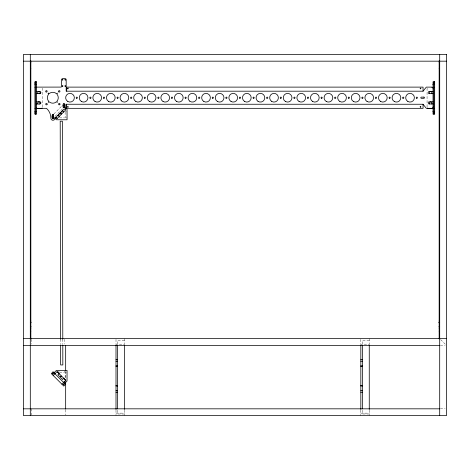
<?xml version="1.0" encoding="UTF-8"?>
<svg xmlns="http://www.w3.org/2000/svg" width="470" height="470" viewBox="0 0 470 470"><rect width="100%" height="100%" fill="white"/><g stroke="black" fill="none" stroke-linecap="round" stroke-linejoin="round"><path stroke-width="0.35" stroke-dasharray="2.35 1.76" d="M65.13 377.804L65.142 372.828L66.411 372.833M53.815 114.057L63.321 104.546M54.972 116.36L63.626 107.701M65.13 111.631L66.399 111.625M66.411 117.33L65.142 117.336L65.13 112.083M59.467 372.299L64.584 372.287L64.578 371.018M124.438 340.274L117.635 340.274L117.635 344.152M369.261 340.274L362.458 340.274L362.458 344.152M440.378 345.444L445.137 345.444M440.378 408.824L445.137 408.824M116.002 413.13L124.438 413.13M360.825 413.13L369.261 413.13M124.438 413.994L117.635 413.994L117.635 408.824M369.261 413.994L362.458 413.994L362.458 408.824M59.467 117.864L64.584 117.876M440.672 339.616L445.531 344.469M62.786 339.252L62.792 344.393M60.606 339.258L60.618 344.398M58.909 371.03L58.915 372.299M427.06 106.96L427.06 89.006A1.633 1.633 0 0 1 427.277 88.19M369.261 338.641L369.261 344.169L360.825 344.169L360.825 338.641M369.261 410.198L369.261 415.627M360.825 410.187L360.825 415.627M124.438 338.641L124.438 344.169L116.002 344.169L116.002 338.641M124.438 410.198L124.438 415.627M116.002 410.187L116.002 415.627M65.665 371.03L65.665 378.338M65.665 409.775L65.665 414.893M64.302 339.322L64.302 344.081M42.541 106.96L42.541 89.006A1.633 1.633 0 0 0 42.324 88.19M31.66 339.322L31.66 344.081M31.66 408.824L31.66 414.945"/><path stroke-width="0.7" d="M36.484 87.391A1.363 1.363 0 0 1 37.312 87.115L61.2 87.091L61.605 86.568L61.605 79.248C62.028 78.143 65.73 78.185 66.176 79.248L66.176 91.192L423.047 91.192L426.308 87.115L431.748 87.115A1.363 1.363 0 0 1 433.111 88.472M51.794 116.072L53.316 114.557M54.044 117.283L53.045 118.281L51.747 116.983M63.532 107.794L64.578 106.749M63.703 107.742L64.666 106.778M55.842 117.265L57.105 118.534L65.8 109.839L64.907 108.981M53.239 375.536L57.105 371.629L65.8 380.324L63.703 382.421L64.666 383.385L67.028 381.017L67.051 370.384L56.412 370.401L54.044 372.769L55.008 373.726M61.893 384.19L65.759 380.324L63.55 378.115L62.686 379.554L57.875 374.749L59.32 373.879L57.105 371.67M23.5 61.176L446.5 61.176M30.303 62.81L30.844 62.81M439.156 62.81L439.697 62.81M30.303 68.344L30.844 68.344M439.156 68.344L439.697 68.344M34.927 82.203L35.744 82.203M433.857 82.203L434.674 82.203M34.927 83.836L35.744 83.836M433.857 83.836L434.674 83.836M34.927 84.377L36.56 84.377M433.04 84.377L434.674 84.377M35.744 84.471L36.56 84.471M433.04 84.471L433.857 84.471M34.927 87.32L36.56 87.32M431.918 87.373L434.674 87.32M36.607 91.438L39.216 91.438A1.204 1.204 0 0 1 40.872 92.555A1.204 1.204 0 0 1 39.216 93.665L36.607 93.665M433.111 91.474L429.01 91.474A1.116 1.116 0 0 0 429.298 93.665L433.111 93.665M36.584 101.773L39.762 101.773A1.116 1.116 0 0 1 40.872 102.889A1.116 1.116 0 0 1 39.762 104.005L36.584 104.005M433.111 101.814L429.01 101.814A1.116 1.116 0 0 0 429.01 103.964L433.111 103.964M433.111 106.972A1.363 1.363 0 0 1 431.748 108.329L426.308 108.329L423.047 104.252L65.882 104.252L65.882 107.295A2.039 2.039 0 0 1 63.844 109.334L54.972 118.223A2.039 2.039 0 0 1 52.934 120.261A2.039 2.039 0 0 1 50.895 118.223A13.325 13.325 0 0 0 46.495 108.329L37.312 108.329A1.363 1.363 0 0 1 36.484 108.047M36.39 108.588L40.908 108.588A1.633 1.633 0 0 0 42.206 107.953M433.211 108.588L428.693 108.588A1.633 1.633 0 0 1 427.395 107.953M34.927 108.646L36.56 108.646M433.04 108.646L434.674 108.646M35.744 111.49L36.56 111.49M433.04 111.49L433.857 111.49M34.927 111.584L36.56 111.584M433.04 111.584L434.674 111.584M34.927 112.124L35.744 112.124M433.857 112.124L434.674 112.124M34.927 113.758L35.744 113.758M433.857 113.758L434.674 113.758M30.303 320.998L30.844 320.998M439.156 320.998L439.697 320.998M30.303 322.085L30.844 322.085M439.156 322.085L439.697 322.085M30.303 322.22L30.844 322.22M439.156 322.22L439.697 322.22M30.303 322.444L30.844 322.455M439.156 322.444L439.697 322.455L439.156 322.532M30.303 322.502L30.844 322.573M30.303 322.614L30.844 322.661L30.303 322.767M439.156 322.661L439.697 322.614M439.156 322.767L439.697 322.714M30.303 322.878L30.844 322.878M439.156 322.878L439.697 322.878M30.303 326.632L30.844 326.632M439.156 326.632L439.697 326.632M30.303 326.744L30.844 326.744M439.156 326.744L439.697 326.744M30.303 326.797L30.844 326.85L30.303 326.979M439.697 326.797L439.156 326.85L439.697 326.979M30.303 327.067L30.844 327.008M439.156 327.032L439.697 327.067M30.303 328.43L30.844 328.43M439.156 328.43L439.697 328.43M30.303 331.144L30.844 331.144M439.156 331.144L439.697 331.144M23.5 338.641L446.5 338.641M23.5 345.444L439.697 345.444M116.002 359.591L117.635 359.591M360.825 359.591L362.458 359.591M116.002 361.219L117.635 361.219M360.825 361.219L362.458 361.219M116.002 365.842L117.635 365.842M360.825 365.842L362.458 365.842M116.002 366.459L117.635 366.459M360.825 366.459L362.458 366.459M116.002 385.359L117.635 385.359M360.825 385.359L362.458 385.359M116.002 385.976L117.635 385.976M360.825 385.976L362.458 385.976M116.002 390.599L117.635 390.599M360.825 390.599L362.458 390.599M116.002 392.233L117.635 392.233M360.825 392.233L362.458 392.233M23.5 408.824L439.697 408.824M63.797 104.07L64.666 104.933M65.612 107.724L67.028 109.146L67.051 119.785L56.412 119.762L54.52 117.87M63.55 112.048L62.686 110.609L57.875 115.414L59.32 116.284M55.824 117.212L57.105 118.493M62.786 339.252L62.381 121.213L60.207 121.219L60.606 339.258M62.798 345.127L62.833 364.949L60.654 364.949L60.618 345.133M439.697 54.373L439.697 415.627M439.156 60.812L439.156 338.911M433.857 81.798L433.857 114.169M423.047 91.192L423.047 87.115L66.717 87.115L66.717 91.192M423.047 104.252L423.047 108.329L66.429 108.329L66.429 104.252M369.261 344.898L369.261 409.464M362.458 345.385L362.458 408.882M360.825 344.898L360.825 409.464M124.438 344.898L124.438 409.464M117.635 345.385L117.635 408.882M116.002 344.898L116.002 409.464M65.665 345.444L65.665 370.301M65.665 381.998L65.665 409.047M35.744 81.798L35.744 114.169M30.844 60.812L30.844 338.911M30.303 54.373L30.303 415.627M429.85 104.017A1.222 1.222 0 0 1 429.85 102.284A1.222 1.222 0 0 1 431.583 102.284A1.222 1.222 0 0 1 431.583 104.017M429.833 93.677A1.222 1.222 0 0 1 429.833 91.944A1.222 1.222 0 0 1 431.56 91.944A1.222 1.222 0 0 1 431.56 93.677M38.017 104.017A1.222 1.222 0 0 1 38.017 102.284A1.222 1.222 0 0 1 39.744 102.284A1.222 1.222 0 0 1 39.744 104.017M38.035 93.677A1.222 1.222 0 0 1 38.035 91.944A1.222 1.222 0 0 1 39.768 91.944A1.222 1.222 0 0 1 39.768 93.677M64.455 104.029C66.058 109.304 61.611 108.787 63.262 104.029A0.599 0.599 0 0 1 63.855 103.435A0.599 0.599 0 0 1 64.455 104.029M52.481 116.46C53.41 118.558 54.009 114.751 52.481 116.46M63.233 105.709C64.149 107.806 64.772 104.005 63.233 105.709M48.151 93.395L48.674 94.264L48.093 95.016A5.44 5.44 0 0 0 48.093 100.457L48.674 101.215L48.281 102.301L49.374 101.902L50.084 102.448A5.44 5.44 0 0 0 55.525 102.448L56.282 101.867L57.405 102.301L56.97 101.173L57.516 100.457A5.44 5.44 0 0 0 57.516 95.016L56.97 94.3L57.405 93.172L56.282 93.606L55.525 93.025A5.44 5.44 0 0 0 50.084 93.025L49.368 93.577L48.751 93.048L48.151 93.395M47.141 104.146L47.118 104.328A0.705 0.705 0 0 1 46.618 104.828L46.436 104.851A0.705 0.705 0 0 1 45.731 104.146A0.705 0.705 0 0 1 46.436 103.435A0.705 0.705 0 0 1 47.141 104.146M62.21 79.706C62.739 81.369 63.503 78.537 62.21 79.706M62.21 85.963C62.739 87.626 63.503 84.794 62.21 85.963M59.954 104.146L59.931 104.328A0.705 0.705 0 0 1 58.568 104.328L58.538 104.146A0.705 0.705 0 0 1 59.249 103.435A0.705 0.705 0 0 1 59.954 104.146M64.93 79.706C65.459 81.369 66.223 78.537 64.93 79.706M60.654 113.675C61.153 115.232 61.864 112.577 60.654 113.675M64.93 85.963C65.459 87.626 66.223 84.794 64.93 85.963M67.551 88.36C68.079 90.023 68.843 87.185 67.551 88.36M67.551 106.855C68.079 108.517 68.843 105.685 67.551 106.855M60.654 376.276C61.153 377.833 61.864 375.178 60.654 376.276M420.174 88.36C420.709 90.023 421.467 87.185 420.174 88.36M420.174 106.855C420.709 108.517 421.467 105.685 420.174 106.855M63.262 384.16C63.744 386.405 65.107 382.797 63.262 384.16M52.511 373.409C52.981 375.647 54.361 372.052 52.511 373.409M53.045 371.882L51.318 373.615L63.797 386.093L65.53 384.366L53.045 371.882M446.5 54.373L23.5 54.373L23.5 415.627L446.5 415.627L446.5 54.373M36.56 81.798L34.927 81.798L34.927 114.169L36.56 114.169L36.56 81.798M434.674 81.798L433.04 81.798L433.04 114.169L434.674 114.169L434.674 81.798M423.858 97.12L421.414 97.12A0.599 0.599 0 0 0 420.815 97.719A0.599 0.599 0 0 0 421.414 98.318L423.858 98.318A0.599 0.599 0 0 0 424.457 97.719A0.599 0.599 0 0 0 423.858 97.12M53.533 118.223L53.533 114.956A0.599 0.599 0 0 0 52.934 114.357A0.599 0.599 0 0 0 52.334 114.956L52.334 118.223A0.599 0.599 0 0 0 52.934 118.822A0.599 0.599 0 0 0 53.533 118.223M217.446 101.491A4.353 4.353 0 0 0 223.979 97.719A4.353 4.353 0 0 0 217.446 93.953A4.353 4.353 0 0 0 217.446 101.491M294.103 98.224A0.599 0.599 0 0 0 295.031 97.754A0.599 0.599 0 0 0 294.161 97.184A0.599 0.599 0 0 0 294.103 98.224M362.135 98.242A0.599 0.599 0 0 0 363.034 97.719A0.599 0.599 0 0 0 362.135 97.202A0.599 0.599 0 0 0 362.135 98.242M81.433 101.491A4.353 4.353 0 0 0 87.96 97.719A4.353 4.353 0 0 0 81.433 93.953A4.353 4.353 0 0 0 81.433 101.491M280.514 98.23A0.599 0.599 0 0 0 281.43 97.742A0.599 0.599 0 0 0 280.549 97.19A0.599 0.599 0 0 0 280.514 98.23M203.845 101.491A4.353 4.353 0 0 0 210.372 97.719A4.353 4.353 0 0 0 203.845 93.953A4.353 4.353 0 0 0 203.845 101.491M307.609 98.148A0.599 0.599 0 0 0 308.614 97.872A0.599 0.599 0 0 0 307.873 97.143A0.599 0.599 0 0 0 307.609 98.148M108.382 101.332A4.353 4.353 0 0 0 115.156 98.024A4.353 4.353 0 0 0 108.905 93.812A4.353 4.353 0 0 0 108.382 101.332M321.333 98.242A0.599 0.599 0 0 0 322.232 97.719A0.599 0.599 0 0 0 321.333 97.202A0.599 0.599 0 0 0 321.333 98.242M95.034 101.491A4.353 4.353 0 0 0 101.567 97.719A4.353 4.353 0 0 0 95.034 93.953A4.353 4.353 0 0 0 95.034 101.491M266.931 98.242A0.599 0.599 0 0 0 267.824 97.719A0.599 0.599 0 0 0 266.931 97.202A0.599 0.599 0 0 0 266.931 98.242M253.265 98.201A0.599 0.599 0 0 0 254.223 97.795A0.599 0.599 0 0 0 253.395 97.173A0.599 0.599 0 0 0 253.265 98.201M239.647 98.183A0.599 0.599 0 0 0 240.617 97.813A0.599 0.599 0 0 0 239.812 97.161A0.599 0.599 0 0 0 239.647 98.183M334.934 98.242A0.599 0.599 0 0 0 335.833 97.719A0.599 0.599 0 0 0 334.934 97.202A0.599 0.599 0 0 0 334.934 98.242M244.653 101.491A4.353 4.353 0 0 0 251.18 97.719A4.353 4.353 0 0 0 244.653 93.953A4.353 4.353 0 0 0 244.653 101.491M231.046 101.491A4.353 4.353 0 0 0 237.579 97.719A4.353 4.353 0 0 0 231.046 93.953A4.353 4.353 0 0 0 231.046 101.491M348.458 98.189A0.599 0.599 0 0 0 349.427 97.813A0.599 0.599 0 0 0 348.623 97.161A0.599 0.599 0 0 0 348.458 98.189M271.589 101.326A4.353 4.353 0 0 0 278.369 98.03A4.353 4.353 0 0 0 272.124 93.806A4.353 4.353 0 0 0 271.589 101.326M67.833 101.491A4.353 4.353 0 0 0 74.36 97.719A4.353 4.353 0 0 0 67.833 93.953A4.353 4.353 0 0 0 67.833 101.491M326.256 101.491A4.353 4.353 0 0 0 332.784 97.719A4.353 4.353 0 0 0 326.256 93.953A4.353 4.353 0 0 0 326.256 101.491M312.656 101.491A4.353 4.353 0 0 0 319.183 97.719A4.353 4.353 0 0 0 312.656 93.953A4.353 4.353 0 0 0 312.656 101.491M299.055 101.491A4.353 4.353 0 0 0 305.582 97.719A4.353 4.353 0 0 0 299.055 93.953A4.353 4.353 0 0 0 299.055 101.491M285.454 101.491A4.353 4.353 0 0 0 291.982 97.719A4.353 4.353 0 0 0 285.454 93.953A4.353 4.353 0 0 0 285.454 101.491M257.977 101.32A4.353 4.353 0 0 0 264.769 98.042A4.353 4.353 0 0 0 258.535 93.8A4.353 4.353 0 0 0 257.977 101.32M189.745 101.156A4.353 4.353 0 0 0 196.73 98.324A4.353 4.353 0 0 0 190.785 93.689A4.353 4.353 0 0 0 189.745 101.156M176.456 101.373A4.353 4.353 0 0 0 183.165 97.942A4.353 4.353 0 0 0 176.838 93.847A4.353 4.353 0 0 0 176.456 101.373M163.043 101.491A4.353 4.353 0 0 0 169.57 97.719A4.353 4.353 0 0 0 163.043 93.953A4.353 4.353 0 0 0 163.043 101.491M149.442 101.491A4.353 4.353 0 0 0 155.97 97.719A4.353 4.353 0 0 0 149.442 93.953A4.353 4.353 0 0 0 149.442 101.491M135.842 101.491A4.353 4.353 0 0 0 142.369 97.719A4.353 4.353 0 0 0 135.842 93.953A4.353 4.353 0 0 0 135.842 101.491M121.377 100.838A4.353 4.353 0 0 0 128.633 98.794A4.353 4.353 0 0 0 123.234 93.53A4.353 4.353 0 0 0 121.377 100.838M407.866 101.491A4.353 4.353 0 0 0 414.393 97.719A4.353 4.353 0 0 0 407.866 93.953A4.353 4.353 0 0 0 407.866 101.491M103.711 98.242A0.599 0.599 0 0 0 104.61 97.719A0.599 0.599 0 0 0 103.711 97.202A0.599 0.599 0 0 0 103.711 98.242M90.111 98.242A0.599 0.599 0 0 0 91.01 97.719A0.599 0.599 0 0 0 90.111 97.202A0.599 0.599 0 0 0 90.111 98.242M394.265 101.491A4.353 4.353 0 0 0 400.793 97.719A4.353 4.353 0 0 0 394.265 93.953A4.353 4.353 0 0 0 394.265 101.491M76.51 98.242A0.599 0.599 0 0 0 77.409 97.719A0.599 0.599 0 0 0 76.51 97.202A0.599 0.599 0 0 0 76.51 98.242M380.665 101.491A4.353 4.353 0 0 0 387.192 97.719A4.353 4.353 0 0 0 380.665 93.953A4.353 4.353 0 0 0 380.665 101.491M46.084 91.944A0.705 0.705 0 0 0 47.141 91.333A0.705 0.705 0 0 0 46.084 90.716A0.705 0.705 0 0 0 46.084 91.944M58.897 91.944A0.705 0.705 0 0 0 59.954 91.333A0.705 0.705 0 0 0 58.897 90.716A0.705 0.705 0 0 0 58.897 91.944M416.543 98.242A0.599 0.599 0 0 0 417.442 97.719A0.599 0.599 0 0 0 416.543 97.202A0.599 0.599 0 0 0 416.543 98.242M402.943 98.242A0.599 0.599 0 0 0 403.842 97.719A0.599 0.599 0 0 0 402.943 97.202A0.599 0.599 0 0 0 402.943 98.242M389.342 98.242A0.599 0.599 0 0 0 390.235 97.719A0.599 0.599 0 0 0 389.342 97.202A0.599 0.599 0 0 0 389.342 98.242M375.741 98.242A0.599 0.599 0 0 0 376.635 97.719A0.599 0.599 0 0 0 375.741 97.202A0.599 0.599 0 0 0 375.741 98.242M226.023 98.165A0.599 0.599 0 0 0 227.01 97.848A0.599 0.599 0 0 0 226.24 97.149A0.599 0.599 0 0 0 226.023 98.165M212.452 98.189A0.599 0.599 0 0 0 213.415 97.807A0.599 0.599 0 0 0 212.599 97.167A0.599 0.599 0 0 0 212.452 98.189M198.922 98.242A0.599 0.599 0 0 0 199.821 97.719A0.599 0.599 0 0 0 198.922 97.202A0.599 0.599 0 0 0 198.922 98.242M185.256 98.195A0.599 0.599 0 0 0 186.214 97.795A0.599 0.599 0 0 0 185.386 97.167A0.599 0.599 0 0 0 185.256 98.195M171.644 98.183A0.599 0.599 0 0 0 172.608 97.813A0.599 0.599 0 0 0 171.803 97.161A0.599 0.599 0 0 0 171.644 98.183M158.12 98.242A0.599 0.599 0 0 0 159.019 97.719A0.599 0.599 0 0 0 158.12 97.202A0.599 0.599 0 0 0 158.12 98.242M144.519 98.242A0.599 0.599 0 0 0 145.412 97.719A0.599 0.599 0 0 0 144.519 97.202A0.599 0.599 0 0 0 144.519 98.242M130.918 98.242A0.599 0.599 0 0 0 131.812 97.719A0.599 0.599 0 0 0 130.918 97.202A0.599 0.599 0 0 0 130.918 98.242M117.247 98.195A0.599 0.599 0 0 0 118.205 97.801A0.599 0.599 0 0 0 117.388 97.167A0.599 0.599 0 0 0 117.247 98.195M367.064 101.491A4.353 4.353 0 0 0 373.591 97.719A4.353 4.353 0 0 0 367.064 93.953A4.353 4.353 0 0 0 367.064 101.491M353.458 101.491A4.353 4.353 0 0 0 359.991 97.719A4.353 4.353 0 0 0 353.458 93.953A4.353 4.353 0 0 0 353.458 101.491M339.857 101.491A4.353 4.353 0 0 0 346.39 97.719A4.353 4.353 0 0 0 339.857 93.953A4.353 4.353 0 0 0 339.857 101.491"/></g></svg>
